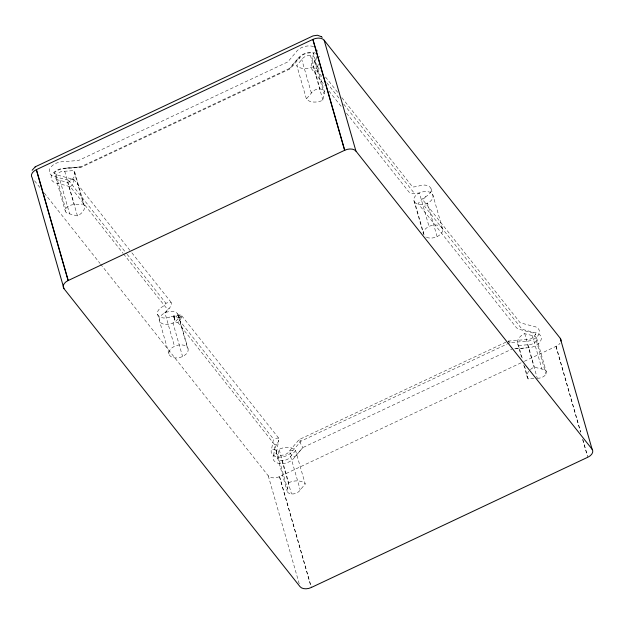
<?xml version="1.0" encoding="UTF-8"?>
<svg xmlns="http://www.w3.org/2000/svg" width="624" height="624" viewBox="0 0 624 624"><rect width="100%" height="100%" fill="white"/><g stroke="black" fill="none" stroke-linecap="round" stroke-linejoin="round"><path stroke-width="0.47" stroke-dasharray="3.12 2.34" d="M54.218 173.324L54.155 173.503C53.266 173.098 59.303 167.942 65.27 168.62L81.292 167.24L290.371 68.741L299.738 57.837C302.827 51.878 317.842 51.402 313.061 55.559L310.768 67.782L324.73 85.675M341.851 97.64L412.675 187.052L417.565 186.498A9.883 6.209 -16 0 1 430.365 187.457A9.883 6.209 -16 0 1 425.638 196.685L422.534 198.76L418.408 203.182L418.954 204.633L516.547 327.826L518.7 329.191L532.865 332.943C538.957 331.102 533.403 340.517 526.11 339.589L508.232 341.094L299.153 439.585L289.255 451.16C286.666 456.206 278.008 456.089 276.026 453.586C276.682 451.207 275.636 455.746 273.569 455.278A11.599 7.285 -16 0 0 280.145 463.577L280.527 463.609A11.599 7.285 -16 0 0 294.661 457.158L302.827 447.595L511.906 349.097M276.097 453.43L276.136 453.063M181.311 317.015L177.044 317.281L181.342 316.789A7.667 5.78 -38.4 0 0 181.303 315.206L180.835 315.003A14.804 11.154 -38.4 0 0 176.015 316.025L171.124 316.579A9.883 6.209 -16 0 1 158.317 315.619A9.883 6.209 -16 0 1 163.051 306.392L165.929 303.287A14.804 11.154 -38.4 0 1 170.75 302.273L171.218 302.476A7.667 5.78 -38.4 0 1 171.257 304.06L171.194 304.45A7.667 5.78 -38.4 0 1 169.393 308.201L164.908 312.858L174.502 346.328M276.136 453.18L276.112 453.383A8.479 6.029 19.3 0 0 276.463 450.473M179.969 315.073L173.745 315.783L174.868 319.808L173.745 315.783L171.124 316.579M181.311 317.023L181.272 317.265A7.667 5.78 -38.4 0 1 179.478 320.939L177.871 322.491L172.973 323.045L182.575 356.515M318.24 63.983L317.507 68.047L317.694 71.276L321.937 76.627M273.569 455.278L274.888 447.97L274.7 444.733L177.871 322.491M322.92 100.183L313.326 66.713L314.519 60.466A6.926 4.352 -16 0 0 310.596 55.505L310.362 55.489A6.926 4.352 -16 0 0 301.829 59.506L296.759 65.473L306.431 99.029A12.847 8.065 -16 0 0 309.091 100.979L309.348 101.096A12.847 8.065 -16 0 0 313.193 102.001L313.568 102.032A12.847 8.065 -16 0 0 318.022 101.743L318.373 101.681A12.847 8.065 -16 0 0 322.756 100.261L324.121 93.935A6.926 4.352 -16 0 0 320.19 88.975L319.964 88.959A6.926 4.352 -16 0 0 311.431 92.976L306.361 98.943M316.618 56.542L315.214 64.015L320.666 70.894M425.638 196.685L422.76 199.781L520.221 322.819L532.662 326.102A11.599 7.285 -16 0 1 538.847 334.363L538.707 334.643A11.599 7.285 -16 0 1 524.815 341.39L510.05 342.631L300.971 441.129L292.804 450.692A11.599 7.285 -16 0 1 278.678 457.142L278.288 457.111A11.599 7.285 -16 0 1 271.588 449.093L273.476 439.062L176.015 316.025M276.487 452.275L278.733 440.302M295.636 450.544L290.566 456.503A6.926 4.352 -16 0 1 282.032 460.52L281.798 460.504A6.926 4.352 -16 0 1 277.875 455.543L279.232 449.218A12.847 8.065 -16 0 1 283.624 447.798L283.975 447.736A12.847 8.065 -16 0 1 288.428 447.447L288.803 447.478A12.847 8.065 -16 0 1 292.648 448.383L292.906 448.5A12.847 8.065 -16 0 1 295.558 450.45L305.23 484.006L300.16 489.973A6.926 4.352 -16 0 1 291.634 493.99L291.4 493.974A6.926 4.352 -16 0 1 287.469 489.013L288.67 482.765L279.076 449.296M274.888 447.97L276.939 443.976A7.667 5.78 -38.4 0 0 278.764 438.243L181.303 315.206M311.384 93.062L301.79 59.592M315.752 53.274A11.599 7.285 -16 0 0 312.257 52.432L311.867 52.4A11.599 7.285 -16 0 0 297.742 58.851L289.567 68.414L80.488 166.912L65.731 168.152A11.599 7.285 -16 0 0 51.839 174.899L51.691 175.18A11.599 7.285 -16 0 0 58.266 183.479L70.325 186.724L122.99 253.211M294.661 457.158L302.827 447.595L301.79 445.84A7.667 1.498 64.8 0 1 299.153 439.78L299.216 439.616A14.804 2.886 64.8 0 1 300.971 441.129M299.926 57.58L299.403 58.18L299.84 57.658M292.851 450.622A10.967 6.817 34.2 0 0 291.502 450.629L291.182 450.668A11.38 7.075 34.2 0 0 290.254 450.832L289.193 451.433A8.479 5.265 34.2 0 0 291.088 454.483L292.289 455.848L294.817 456.877M297.742 58.851L289.567 68.414M164.908 312.858L169.205 308.404M70.325 186.724L71.932 185.164A7.667 5.78 -38.4 0 0 73.757 179.439L56.589 174.876L54.257 173.004M530.384 369.595L530.509 369.486A12.847 8.065 -16 0 1 534.152 367.123L542.069 369.08A6.926 4.352 -16 0 1 545.992 374.033L545.906 374.205A6.926 4.352 -16 0 1 537.373 378.222M275.137 450.013L276.471 450.473M67.688 182.434L67.844 182.356A12.847 8.065 -16 0 0 71.487 179.993L71.721 179.782A12.847 8.065 -16 0 0 74.084 176.857L74.225 176.584A12.847 8.065 -16 0 0 74.927 173.534L74.919 173.308A12.847 8.065 -16 0 0 73.882 170.594L64.615 171.257A6.926 4.352 -16 0 0 56.082 175.274L55.996 175.445A6.926 4.352 -16 0 0 59.927 180.398L67.688 182.434L77.438 215.826A12.847 8.065 -16 0 0 81.081 213.463L81.323 213.252A12.847 8.065 -16 0 0 83.678 210.327L83.819 210.054A12.847 8.065 -16 0 0 84.529 207.004L84.513 206.778A12.847 8.065 -16 0 0 83.476 204.064L73.811 170.5M518.591 345.509L527.779 344.752A6.926 4.352 -16 0 0 536.312 340.735L536.398 340.564A6.926 4.352 -16 0 0 532.475 335.611L524.55 333.653A12.847 8.065 -16 0 0 520.907 336.016L520.673 336.227A12.847 8.065 -16 0 0 518.31 339.152L518.177 339.425A12.847 8.065 -16 0 0 517.468 342.475L517.483 342.701A12.847 8.065 -16 0 0 518.513 345.415L522.319 358.527M100.573 264.116L268.258 475.8A8.642 5.429 -16 0 0 279.458 476.642L523.396 361.725M524.277 361.312L556.093 346.328A8.642 5.429 -16 0 0 560.009 343.239M313.326 66.713L313.162 66.791A12.847 8.065 -16 0 1 308.771 68.211L308.428 68.281A12.847 8.065 -16 0 1 303.974 68.562L303.592 68.531A12.847 8.065 -16 0 1 299.754 67.626L299.497 67.517A12.847 8.065 -16 0 1 296.837 65.559L296.759 65.473M288.67 482.765L288.834 482.687A12.847 8.065 -16 0 1 293.218 481.268L293.569 481.205A12.847 8.065 -16 0 1 298.022 480.917L298.397 480.948A12.847 8.065 -16 0 1 302.242 481.853L302.5 481.97A12.847 8.065 -16 0 1 305.159 483.92L305.23 484.006M274.7 444.733L276.752 444.179M274.747 449.865L275.239 449.803A11.443 8.135 19.3 0 0 273.624 449.342L273.226 449.257A10.967 7.8 19.3 0 0 271.604 449.023M346.523 113.186L409.009 192.059L412.519 193.666L419.422 192.964L429.016 226.434M180.882 316.844L181.342 316.789M515.502 348.785L526.672 347.857A11.599 7.285 -16 0 0 540.563 341.11L540.704 340.829A11.599 7.285 -16 0 0 534.128 332.537L522.077 329.285L424.616 206.255L427.487 203.151L437.089 236.621M80.488 166.912L65.731 168.152M77.282 215.896L69.521 213.868A6.926 4.352 -16 0 1 65.598 208.915L65.684 208.744A6.926 4.352 -16 0 1 74.217 204.727L83.405 203.97M514.66 348.871L526.672 347.857M528.824 371.233A12.847 8.065 -16 0 0 527.912 372.622L527.771 372.895A12.847 8.065 -16 0 0 527.062 375.944L527.077 376.171A12.847 8.065 -16 0 0 528.115 378.885L536.351 378.292M73.499 179.228L73.289 179.236A14.804 11.154 -38.4 0 0 68.468 180.25L56.027 176.966A11.599 7.285 -16 0 1 49.834 168.714L49.982 168.433A11.599 7.285 -16 0 1 63.874 161.678L78.632 160.438L287.719 61.948L295.885 52.385A11.599 7.285 -16 0 1 310.011 45.934L310.401 45.965A11.599 7.285 -16 0 1 313.583 46.675M64.67 168.589L64.311 168.433L64.904 168.597M315.299 70.637L317.694 71.276L315.791 67.985M278.764 438.243L278.296 438.04A14.804 11.154 -38.4 0 0 273.476 439.062M325.502 77.009L337.615 92.29M326.773 82.735L339.487 98.779M343.723 104.13L414.531 193.518M328.965 91.026L342.28 107.835M73.757 179.439L131.266 252.041M131.867 252.798L171.218 302.476M68.468 180.25L126.578 253.617M127.187 254.381L165.929 303.287M123.591 253.976L167.786 309.761M34.585 180.812L40.638 188.456M44.273 193.042L99.965 263.351M174.907 319.582L173.745 315.783L174.767 320.252L173.48 315.83M556.093 346.328L580.671 432.05M582.808 439.507L587.348 455.341M555.961 346.39L580.538 432.112M582.676 439.569L587.753 457.267M536.671 338.278L546.273 371.74M536.351 340.649L545.953 374.119M532.358 335.603L541.952 369.073M524.714 333.583L534.308 367.045M527.662 344.744L537.264 378.214M524.456 365.96L528.185 378.979M517.631 343.59L521.953 358.683M523.762 364.97L527.288 377.278M431.106 188.877L442.556 228.821M414.687 202.184A9.883 6.209 -16 0 0 423.033 204.477L423.384 204.422A9.883 6.209 -16 0 0 432.221 193.924A9.883 6.209 -16 0 0 416.083 195.195L415.857 195.413A9.883 6.209 -16 0 0 414.687 202.184L424.281 235.654M413.954 200.764L423.548 234.234M314.792 58.172L324.394 91.642M314.48 60.544L324.074 94.013M310.479 55.497L320.073 88.967M290.612 456.417L300.206 489.887M281.915 460.512L291.517 493.982M277.922 455.465L287.516 488.935M277.602 457.837L287.196 491.306M279.583 476.58L311.384 587.465M279.458 476.642L311.251 587.527M268.258 475.8L299.785 585.749M178.448 315.245L188.042 348.715M177.707 313.825A9.883 6.209 -16 0 1 176.537 320.596L176.319 320.814A9.883 6.209 -16 0 1 160.173 322.085A9.883 6.209 -16 0 1 169.01 311.587L169.361 311.54A9.883 6.209 -16 0 1 177.707 313.825L187.309 347.295A9.883 6.209 -16 0 1 186.139 354.065L185.913 354.284A9.883 6.209 -16 0 1 169.767 355.555A9.883 6.209 -16 0 1 178.604 345.056L178.963 345.002A9.883 6.209 -16 0 1 187.309 347.295M157.583 314.192L169.034 354.128M74.708 172.208L84.365 205.889M64.732 171.265L74.334 204.734M60.044 180.406L69.638 213.876M56.043 175.36L65.637 208.829M55.723 177.739L65.325 211.201M508.63 342.428A7.667 1.498 64.8 0 1 508.544 342.194M508.381 341.726A7.667 1.498 64.8 0 1 508.24 341.281L508.295 341.117A14.804 2.886 64.8 0 1 510.05 342.631M317.429 50.427A11.599 7.285 -16 0 1 317.6 51.48M316.735 48.976A11.599 7.285 -16 0 1 316.891 49.202M319.004 56.144A11.599 7.285 -16 0 1 319.285 56.893M426.559 237.315A9.883 6.209 -16 0 0 432.635 237.939L432.986 237.892A9.883 6.209 -16 0 0 441.823 227.393A9.883 6.209 -16 0 0 425.677 228.665L425.459 228.883A9.883 6.209 -16 0 0 423.407 233.337M426.059 237.081A9.883 6.209 -16 0 1 425.818 236.948M535.337 334.402L535.236 334.901L535.361 334.433M313.7 53.578L313.427 53.204L313.685 53.578"/><path stroke-width="0.94" d="M32.144 170.227L35.311 166.795M35.451 166.709L313.014 35.903L317.421 35.233L321.274 36.637M35.147 166.897L35.599 166.624M324.145 40.209L355.937 151.094L592.145 449.288A8.642 5.429 -16 0 1 587.886 457.205L311.251 587.527A8.642 5.429 -16 0 1 300.05 586.685L63.96 288.639L32.167 177.754A8.642 5.429 -16 0 1 36.309 169.689L312.944 39.367A8.642 5.429 -16 0 1 324.145 40.209L560.352 338.411A8.642 5.429 -16 0 1 560.953 341.094M63.96 288.639A8.642 5.429 -16 0 1 68.102 280.566L344.737 150.251A8.642 5.429 -16 0 1 355.937 151.094M321.43 36.738L322.195 37.362M560.297 338.341L592.09 449.225M312.944 39.367L344.737 150.251M312.811 39.429L344.604 150.314M36.434 169.627L68.234 280.504M36.309 169.689L68.102 280.566"/></g></svg>
